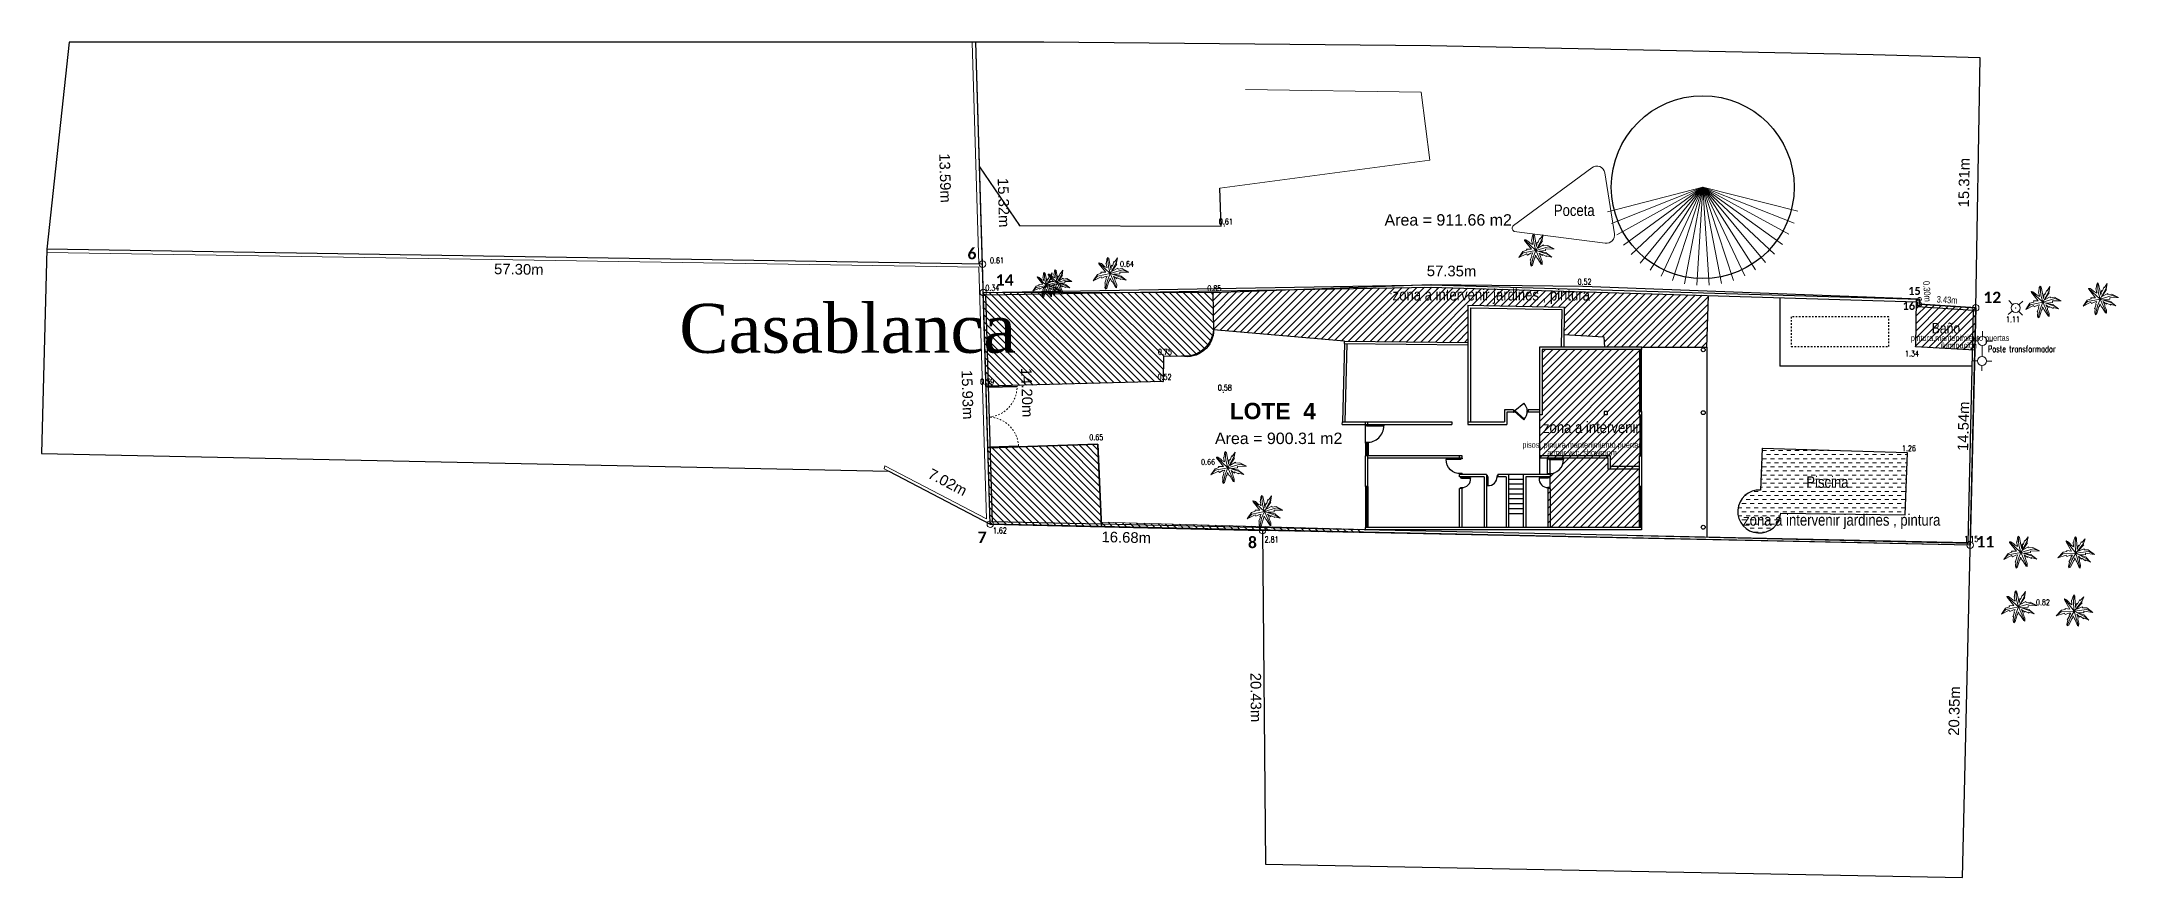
# Model space of a CAD drawing. Header units: millimetres. Extents: x 2366 to 2652, y 1504 to 1714.
# Drawn here: x 2524.6 to 2652.1, y 1662.6 to 1713.8 of the extents above; entities that cross this region are included whole.
import ezdxf
from ezdxf.enums import TextEntityAlignment as Align

# ---------------------------------------------------------------- set-up
doc = ezdxf.new("R2010")
doc.units = ezdxf.units.MM
doc.header["$LTSCALE"] = 0.02
doc.linetypes.add('DOTW3', pattern=[0.0625, 0, -0.0625])
doc.linetypes.add('HIDDEN', pattern=[0.375, 0.25, -0.125])
for name, color, linetype in [('5-PRO', 3, 'DOTW3'), ('5-PYV', 4, 'Continuous'), ('A_COTAS', 7, 'Continuous'), ('A_MURO', 5, 'Continuous'), ('A_PISO', 33, 'Continuous'), ('A_VENTANAS', 6, 'Continuous'), ('A_zonas a intevenir', 40, 'Continuous'), ('AMB', 4, 'Continuous')]:
    doc.layers.add(name, color=color, linetype=linetype)
for name, color, linetype, lineweight in [('ANDEN', 7, 'Continuous', 20), ('ARBOL', 94, 'Continuous', 15), ('DIVISION', 10, 'Continuous', 30), ('FOR', 7, 'Continuous', 13), ('HATCH', 8, 'Continuous', 5), ('LOCALIZACION', 7, 'Continuous', 9), ('MOJON', 160, 'Continuous', 13), ('MURO', 7, 'Continuous', 13), ('NIVEL', 26, 'Continuous', 15), ('PARAMENTO', 7, 'Continuous', 30), ('PUERTA', 30, 'Continuous', 5), ('SP', 134, 'Continuous', 9), ('TEX-LIN', 7, 'Continuous', 13), ('TEXTO', 7, 'Continuous', 13)]:
    doc.layers.add(name, color=color, linetype=linetype, lineweight=lineweight)
doc.styles.add('AN', font='ARIALN.TTF')
doc.styles.add('ARIAL', font='arial.ttf')
doc.styles.add('logo2', font='swissbo.ttf')
doc.styles.add('PR', font='panroman.ttf', dxfattribs={"width": 1.05})
doc.styles.add('S', font='SIMPLEX.shx', dxfattribs={"width": 0.7})
doc.styles.add('TNR', font='times.ttf')
doc.dimstyles.new('LIN', dxfattribs={"dimtxt": 0.65, "dimasz": 0.18, "dimexe": 0.18, "dimexo": 0.0625, "dimgap": 0.09, "dimtad": 0, "dimzin": 0, "dimdsep": 46, "dimtxsty": 'ARIAL', "dimcen": 0.09, "dimse1": 1, "dimse2": 1, "dimsd1": 1, "dimsd2": 1, "dimclrt": 7, "dimaunit": 1, "dimadec": 0, "dimazin": 0, "dimtfac": 1, "dimtofl": 0, "dimtmove": 0, "dimatfit": 3, "dimfxl": 1, "dimtolj": 1, "dimtzin": 0, "dimarcsym": 0})
pattern_1 = [(315, (2586.01436, 1713.72097), (0.212132, 0.212132), [])]

# ---------------------------------------------------------------- blocks, each defined once
blk = doc.blocks.new('PLUZ')
at = {"layer": 'SP'}
for p, q in [((-0.3, 0), (-0.61, 0)), ((0, 0.3), (0, 0.61)), ((0.3, 0), (0.61, 0)), ((0, -0.3), (0, -0.61))]:
    blk.add_line(p, q, dxfattribs=at)
blk.add_circle((0, 0), 0.279, dxfattribs=at)
blk = doc.blocks.new('PALMA')
at = {"layer": 'ARBOL'}
for p, q in [((-1.53, 0.54), (-0.89, 0.69)), ((-0.97, 0.58), (-1.53, 0.54)), ((-0.79, 0.33), (-1.53, 0.54)), ((0, 0), (-0.97, 0.58)), ((-0.89, 0.69), (-0.57, 0.55)), ((-0.82, 0.2), (-0.79, 0.33)), ((-0.49, 0.11), (-0.82, 0.2)), ((-0.59, -0.07), (-0.35, 0.02)), ((0, 0), (-0.58, -0.28)), ((-0.57, 0.55), (-0.52, 0.63)), ((-0.52, 0.63), (-0.21, 0.35)), ((-0.35, 0.02), (-0.49, 0.11)), ((0, 0), (-0.43, -1.29)), ((-0.21, 0.35), (-0.15, 1.3)), ((-0.15, 1.3), (-0.11, 1.36)), ((0, 0), (-0.11, 1.36)), ((-0.11, 1.36), (-0.03, 1.26)), ((-0.03, 1.26), (0.01, 1.16)), ((0, 0), (0.3, 0.57)), ((0, 0), (1.02, 0.34)), ((0, 0), (1, -0.49)), ((0, 0), (0.52, -0.94)), ((0.01, 1.16), (0.04, 0.92)), ((0.04, 0.92), (0.05, 0.79)), ((0.05, 0.79), (0.11, 0.67)), ((0.11, 0.67), (0.13, 0.58)), ((0.13, 0.58), (0.15, 0.58)), ((0.15, 0.58), (0.34, 0.92)), ((0.44, 0.46), (0.26, 0.2)), ((0.26, 0.2), (0.58, 0.46)), ((0.28, 0.06), (0.26, 0.04)), ((0.26, 0.04), (0.81, -0.1)), ((0.98, 0.22), (0.28, 0.06)), ((0.3, 0.57), (0.78, 1.2)), ((0.34, 0.92), (0.37, 0.9)), ((0.37, 0.9), (0.65, 1.15)), ((0.79, 1.05), (0.44, 0.48)), ((0.44, 0.48), (0.44, 0.46)), ((0.58, 0.35), (0.92, 0.53)), ((0.58, 0.46), (0.58, 0.35)), ((0.65, 1.15), (0.78, 1.2)), ((0.78, 1.2), (0.79, 1.05)), ((0.92, 0.53), (0.95, 0.54)), ((0.95, 0.48), (1.39, 0.58)), ((1.39, 0.58), (0.95, 0.25)), ((0.95, 0.54), (0.95, 0.48)), ((0.95, 0.25), (0.98, 0.22)), ((1.02, 0.34), (1.39, 0.58)), ((-0.58, -0.28), (-1.23, -0.74)), ((-1.23, -0.74), (-1.16, -0.58)), ((-1.08, -0.75), (-1.23, -0.74)), ((-1.16, -0.58), (-1.11, -0.54)), ((-1.11, -0.54), (-0.91, -0.34)), ((-0.55, -0.43), (-1.08, -0.75)), ((-0.93, -0.3), (-0.59, -0.13)), ((-0.9, -0.31), (-0.93, -0.3)), ((-0.91, -0.34), (-0.9, -0.31)), ((-0.59, -0.13), (-0.59, -0.07)), ((-0.47, -0.42), (-0.55, -0.43)), ((-0.29, -0.29), (-0.47, -0.42)), ((-0.46, -1.2), (-0.36, -0.67)), ((-0.43, -1.29), (-0.46, -1.2)), ((-0.25, -1.11), (-0.43, -1.29)), ((-0.37, -0.58), (-0.29, -0.29)), ((-0.36, -0.67), (-0.37, -0.58)), ((-0.12, -0.76), (-0.25, -1.11)), ((-0.05, -0.67), (-0.12, -0.76)), ((0.05, -0.36), (-0.05, -0.67)), ((0.11, -0.73), (0.05, -0.36)), ((0.18, -0.65), (0.11, -0.73)), ((0.61, -0.59), (0.18, -0.26)), ((0.18, -0.26), (0.57, -0.82)), ((0.32, -1.02), (0.18, -0.65)), ((0.36, -0.96), (0.32, -1.02)), ((0.63, -1.37), (0.36, -0.96)), ((0.52, -0.94), (0.63, -1.37)), ((0.57, -0.82), (0.53, -0.82)), ((0.53, -0.82), (0.63, -1.37)), ((0.7, -0.49), (0.61, -0.59)), ((1.28, -1), (0.7, -0.49)), ((0.81, -0.1), (0.77, -0.18)), ((0.77, -0.18), (1.06, -0.38)), ((1, -0.49), (1.28, -1)), ((1.06, -0.38), (1.28, -1))]:
    blk.add_line(p, q, dxfattribs=at)
blk = doc.blocks.new('*D28')
at = {"layer": 'Defpoints', "color": 0}
for p in [(2524.96, 1701.06), (2582.26, 1700.14), (2582.24, 1699.36)]:
    blk.add_point(p, dxfattribs=at)
at = {"layer": 'TEX-LIN', "color": 7, "insert": (2553.86, 1699.82), "char_height": 0.65, "attachment_point": 5, "rotation": 359.0827, "style": 'ARIAL'}
blk.add_mtext('\\A1;57.30m', dxfattribs=at)
blk = doc.blocks.new('*D29')
at = {"layer": 'Defpoints', "color": 0}
for p in [(2581.85, 1713.72), (2580.13, 1700.08), (2582.26, 1700.14)]:
    blk.add_point(p, dxfattribs=at)
at = {"layer": 'TEX-LIN', "color": 7, "insert": (2579.97, 1705.41), "char_height": 0.65, "attachment_point": 5, "rotation": 271.7169, "style": 'ARIAL'}
blk.add_mtext('\\A1;13.59m', dxfattribs=at)
blk = doc.blocks.new('*D24')
at = {"layer": 'Defpoints', "color": 0}
for p in [(2576.51, 1687.46), (2583.23, 1685.16), (2582.73, 1684.21)]:
    blk.add_point(p, dxfattribs=at)
at = {"layer": 'TEX-LIN', "color": 7, "insert": (2580.12, 1686.78), "char_height": 0.65, "attachment_point": 5, "rotation": 332.4202, "style": 'ARIAL'}
blk.add_mtext('\\A1;7.02m', dxfattribs=at)
blk = doc.blocks.new('*D25')
at = {"layer": 'Defpoints', "color": 0}
for p in [(2582.73, 1684.21), (2599.41, 1683.82), (2599.4, 1683.2)]:
    blk.add_point(p, dxfattribs=at)
at = {"layer": 'TEX-LIN', "color": 7, "insert": (2591.06, 1683.4), "char_height": 0.65, "attachment_point": 5, "rotation": 358.65, "style": 'ARIAL'}
blk.add_mtext('\\A1;16.68m', dxfattribs=at)
blk = doc.blocks.new('*D26')
at = {"layer": 'Defpoints', "color": 0}
for p in [(2599.41, 1683.82), (2599.1, 1663.38), (2599.6, 1663.39)]:
    blk.add_point(p, dxfattribs=at)
at = {"layer": 'TEX-LIN', "color": 7, "insert": (2599, 1673.6), "char_height": 0.65, "attachment_point": 5, "rotation": 270.5216, "style": 'ARIAL'}
blk.add_mtext('\\A1;20.43m', dxfattribs=at)
blk = doc.blocks.new('*D30')
at = {"layer": 'Defpoints', "color": 0}
for p in [(2642.01, 1682.94), (2642.74, 1682.93), (2642.26, 1662.58)]:
    blk.add_point(p, dxfattribs=at)
at = {"layer": 'TEX-LIN', "color": 7, "insert": (2641.77, 1672.77), "char_height": 0.65, "attachment_point": 5, "rotation": 88.6559, "style": 'ARIAL'}
blk.add_mtext('\\A1;20.35m', dxfattribs=at)
blk = doc.blocks.new('*D31')
at = {"layer": 'Defpoints', "color": 0}
for p in [(2642.5, 1697.47), (2643.08, 1697.46), (2642.74, 1682.93)]:
    blk.add_point(p, dxfattribs=at)
at = {"layer": 'TEX-LIN', "color": 7, "insert": (2642.33, 1690.21), "char_height": 0.65, "attachment_point": 5, "rotation": 88.6559, "style": 'ARIAL'}
blk.add_mtext('\\A1;14.54m', dxfattribs=at)
blk = doc.blocks.new('*D32')
at = {"layer": 'Defpoints', "color": 0}
for p in [(2639.66, 1697.68), (2643.08, 1697.46), (2643.11, 1697.84)]:
    blk.add_point(p, dxfattribs=at)
at = {"layer": 'TEX-LIN', "color": 7, "insert": (2641.33, 1697.95), "char_height": 0.4, "attachment_point": 5, "rotation": 356.3124, "style": 'AN'}
blk.add_mtext('\\A1;3.43m', dxfattribs=at)
blk = doc.blocks.new('*D33')
at = {"layer": 'Defpoints', "color": 0}
for p in [(2639.65, 1699.5), (2582.31, 1698.4), (2639.64, 1697.98)]:
    blk.add_point(p, dxfattribs=at)
at = {"layer": 'TEX-LIN', "color": 7, "insert": (2610.98, 1699.71), "char_height": 0.65, "attachment_point": 5, "rotation": 359.5774, "style": 'ARIAL'}
blk.add_mtext('\\A1;57.35m', dxfattribs=at)
blk = doc.blocks.new('*D34')
at = {"layer": 'Defpoints', "color": 0}
for p in [(2582.31, 1698.4), (2584.79, 1698.48), (2582.73, 1684.21)]:
    blk.add_point(p, dxfattribs=at)
at = {"layer": 'TEX-LIN', "color": 7, "insert": (2584.98, 1692.27), "char_height": 0.65, "attachment_point": 5, "rotation": 271.7169, "style": 'ARIAL'}
blk.add_mtext('\\A1;14.20m', dxfattribs=at)
blk = doc.blocks.new('*D35')
at = {"layer": 'Defpoints', "color": 0}
for p in [(2581.85, 1713.72), (2583.26, 1713.76), (2582.31, 1698.4)]:
    blk.add_point(p, dxfattribs=at)
at = {"layer": 'TEX-LIN', "color": 7, "insert": (2583.55, 1703.9), "char_height": 0.65, "attachment_point": 5, "rotation": 271.7169, "style": 'ARIAL'}
blk.add_mtext('\\A1;15.32m', dxfattribs=at)
blk = doc.blocks.new('*D23')
at = {"layer": 'Defpoints', "color": 0}
for p in [(2643.36, 1712.77), (2642.23, 1697.47), (2643.08, 1697.46)]:
    blk.add_point(p, dxfattribs=at)
at = {"layer": 'TEX-LIN', "color": 7, "insert": (2642.37, 1705.13), "char_height": 0.65, "attachment_point": 5, "rotation": 88.9676, "style": 'ARIAL'}
blk.add_mtext('\\A1;15.31m', dxfattribs=at)
blk = doc.blocks.new('PUERTA2')
at = {"layer": 'PUERTA'}
for p, q in [((0.02, 0.05), (0.02, 0.999)), ((0.02, 0.999), (0.04, 0.999)), ((0.04, 0.05), (0.04, 0.999)), ((1.993, 0.999), (1.973, 0.999)), ((1.973, 0.05), (1.973, 0.999)), ((1.993, 0.05), (1.993, 0.999)), ((0, 0.1), (0, 0)), ((0.02, 0.1), (0, 0.1)), ((0.02, 0), (0, 0)), ((0.02, 0.1), (0.02, 0)), ((0.02, 0.05), (0.04, 0.05)), ((1.993, 0.05), (1.973, 0.05)), ((1.993, 0.1), (2.013, 0.1)), ((1.993, 0.1), (1.993, 0)), ((1.993, 0), (2.013, 0)), ((2.013, 0.1), (2.013, 0))]:
    blk.add_line(p, q, dxfattribs=at)
at = {"layer": 'PUERTA', "linetype": 'HIDDEN'}
for centre, start, end in [((0.011, 0.003), 2.71829, 88.31439), ((2.002, 0.003), 91.68561, 177.28171)]:
    blk.add_arc(centre, 0.997, start, end, dxfattribs=at)
blk = doc.blocks.new('*D27')
at = {"layer": 'Defpoints', "color": 0}
for p in [(2581.1, 1700.1), (2582.26, 1700.14), (2582.73, 1684.21)]:
    blk.add_point(p, dxfattribs=at)
at = {"layer": 'TEX-LIN', "color": 7, "insert": (2581.34, 1692.14), "char_height": 0.65, "attachment_point": 5, "rotation": 271.7169, "style": 'ARIAL'}
blk.add_mtext('\\A1;15.93m', dxfattribs=at)
blk = doc.blocks.new('P-gir-9')
at = {"layer": '5-PRO', "color": 7, "linetype": 'Continuous'}
blk.add_line((-0.11, 0.09), (-0.56, 0.63), dxfattribs=at)
blk.add_arc((-0.05, 0.16), 0.692, 46.9183, 137.0793, dxfattribs=at)
at = {"layer": '5-PYV'}
for p, q in [((-0.11, 0.09), (0.42, 0.67)), ((-0.11, 0.09), (-0.07, 0.05)), ((-0.07, 0.05), (0.46, 0.63)), ((0.42, 0.67), (0.46, 0.63))]:
    blk.add_line(p, q, dxfattribs=at)
for points in [[(0, 0.9), (0, 0.85), (-0.1, 0.85), (-0.1, 0.9)], [(0, 0), (0, 0.05), (-0.1, 0.05), (-0.1, 0)]]:
    blk.add_lwpolyline(points, dxfattribs=at)
blk = doc.blocks.new('P1d')
at = {"layer": 'AMB'}
for p, q in [((0, 0.15), (0.05, 0.15)), ((0, 0), (0.05, 0)), ((0.05, 0), (0.05, 0.15)), ((0.95, 0), (0.95, 0.15)), ((0.95, 0.15), (1, 0.15)), ((0.95, 0), (1, 0))]:
    blk.add_line(p, q, dxfattribs=at)
at = {"layer": 'AMB', "color": 6}
for p, q in [((0.05, 0.075), (0.05, 0.975)), ((0.05, 0.975), (0.08, 0.975)), ((0.08, 0.075), (0.05, 0.075)), ((0.08, 0.075), (0.08, 0.975))]:
    blk.add_line(p, q, dxfattribs=at)
at = {"layer": 'AMB', "color": 7}
blk.add_arc((0.08, 0.1045), 0.8705, 358.057956, 90, dxfattribs=at)
blk = doc.blocks.new('P07i')
at = {"layer": 'AMB'}
for p, q in [((-0.65, 0.15), (-0.7, 0.15)), ((-0.65, 0.05), (-0.7, 0.05)), ((-0.65, 0.05), (-0.65, 0.15)), ((-0.05, 0.05), (-0.05, 0.15)), ((0, 0.15), (-0.05, 0.15)), ((0, 0.05), (-0.05, 0.05))]:
    blk.add_line(p, q, dxfattribs=at)
at = {"layer": 'AMB', "color": 6}
for p, q in [((-0.08, 0.12), (-0.08, 0.68)), ((-0.05, 0.68), (-0.08, 0.68)), ((-0.08, 0.12), (-0.05, 0.12)), ((-0.05, 0.12), (-0.05, 0.68))]:
    blk.add_line(p, q, dxfattribs=at)
at = {"layer": 'AMB', "color": 7}
blk.add_arc((-0.12, 0.15), 0.53, 85.6594, 182.2945, dxfattribs=at)
blk = doc.blocks.new('P07d')
at = {"layer": 'AMB'}
for p, q in [((0, 0.15), (0.05, 0.15)), ((0, 0.05), (0.05, 0.05)), ((0.05, 0.05), (0.05, 0.15)), ((0.65, 0.15), (0.7, 0.15)), ((0.65, 0.05), (0.65, 0.15)), ((0.65, 0.05), (0.7, 0.05))]:
    blk.add_line(p, q, dxfattribs=at)
at = {"layer": 'AMB', "color": 6}
for p, q in [((0.05, 0.12), (0.05, 0.68)), ((0.05, 0.68), (0.08, 0.68)), ((0.08, 0.12), (0.05, 0.12)), ((0.08, 0.12), (0.08, 0.68))]:
    blk.add_line(p, q, dxfattribs=at)
at = {"layer": 'AMB', "color": 7}
blk.add_arc((0.12, 0.15), 0.53, 357.7055, 94.3406, dxfattribs=at)

msp = doc.modelspace()

# ---------------------------------------------------------------- hatches: boundary and pattern name
at = {"layer": 'A_zonas a intevenir'}
h = msp.add_hatch(dxfattribs=at)
h.set_pattern_fill('ANSI31', color=256, scale=0.1, style=0)
h.paths.add_polyline_path([(2611.989, 1697.62), (2617.88, 1697.499), (2617.861, 1695.827), (2620.298, 1695.675), (2620.353, 1695.055), (2622.622, 1695.055), (2626.622, 1695.055), (2626.717, 1698.218), (2609.722, 1698.728), (2602.415, 1698.602), (2596.37, 1698.373), (2596.409, 1696.137, -0.0032409), (2596.409, 1696.116), (2604.421, 1695.416), (2611.989, 1695.336)])
h = msp.add_hatch(dxfattribs=at)
h.set_pattern_fill('ANSI31', color=256, scale=0.1, style=0)
h.paths.add_polyline_path([(2643.082, 1697.459), (2639.661, 1697.679), (2639.638, 1697.981), (2639.441, 1697.989), (2639.391, 1695.096), (2643.022, 1694.897)])
h = msp.add_hatch(dxfattribs=at)
h.set_pattern_fill('ANSI31', color=256, scale=0.1, style=0)
h.paths.add_polyline_path([(2622.522, 1694.905), (2616.522, 1694.905), (2616.522, 1690.905), (2616.372, 1690.905), (2616.372, 1688.405), (2620.702, 1688.405), (2620.702, 1687.735), (2622.472, 1687.735), (2622.472, 1688.405), (2622.522, 1688.405), (2622.522, 1690.905), (2622.472, 1690.905), (2622.472, 1691.105), (2622.522, 1691.105)])
h.paths.add_polyline_path([(2620.322, 1691.105), (2620.522, 1691.105), (2620.522, 1690.905), (2620.322, 1690.905)], flags=17)
h = msp.add_hatch(dxfattribs=at)
h.set_pattern_fill('ANSI31', color=256, scale=0.1, style=0)
h.paths.add_polyline_path([(2617.022, 1686.405), (2616.872, 1686.405), (2616.872, 1684.015), (2617.022, 1684.015)])
h.paths.add_polyline_path([(2620.552, 1688.405), (2616.372, 1688.405), (2616.372, 1688.255), (2620.552, 1688.255)])
h.paths.add_polyline_path([(2622.472, 1687.735), (2620.702, 1687.735), (2620.702, 1687.585), (2622.472, 1687.585)])
h = msp.add_hatch(dxfattribs=at)
h.set_pattern_fill('ANSI31', color=256, scale=0.1, style=0)
edge = h.paths.add_edge_path()
edge.add_line((2617.022, 1687.255), (2617.022, 1684.015))
edge.add_line((2617.022, 1684.015), (2622.472, 1684.015))
edge.add_line((2622.472, 1684.015), (2622.472, 1687.585))
edge.add_line((2622.472, 1687.585), (2620.552, 1687.585))
edge.add_line((2620.552, 1687.585), (2620.552, 1688.255))
edge.add_line((2620.552, 1688.255), (2617.017, 1688.255))
edge.add_line((2617.017, 1688.255), (2617.017, 1688.205))
edge.add_line((2617.017, 1688.205), (2617.842, 1688.205))
edge.add_line((2617.842, 1688.205), (2617.842, 1688.175))
edge.add_arc((2616.971, 1688.175), 0.871, 273.31104, 360, ccw=False)
edge.add_line((2617.021, 1687.306), (2617.022, 1687.255))
at = {"layer": 'HATCH'}
h = msp.add_hatch(dxfattribs=at)
h.set_pattern_fill('_USER', color=256, scale=0.3, angle=357.50614, style=0, pattern_type=0)
h.set_pattern_definition(pattern_1)
h.paths.add_polyline_path([(2596.409, 1696.137), (2596.37, 1698.373), (2582.307, 1698.404), (2582.48, 1692.655), (2593.321, 1692.948), (2593.345, 1694.479), (2594.44, 1694.501, 0.4214916)])
h = msp.add_hatch(dxfattribs=at)
h.set_pattern_fill('_USER', color=256, scale=0.3, angle=357.50614, style=0, pattern_type=0)
h.set_pattern_definition(pattern_1)
h.paths.add_polyline_path([(2589.314, 1689.109), (2582.593, 1688.88), (2582.593, 1688.88), (2582.733, 1684.213), (2599.411, 1683.82), (2605.71, 1683.69), (2605.704, 1683.889), (2589.526, 1684.34)])
h = msp.add_hatch(dxfattribs=at)
h.set_pattern_fill('DASH', color=140, scale=2, angle=42.50614, style=0)
h.set_pattern_definition([(360, (2586.01436, 1713.72097), (0.25, 0.25), [0.25, -0.25])])
h.paths.add_polyline_path([(2638.904, 1688.574), (2630.007, 1688.848), (2629.899, 1686.304, 2.3662321), (2631.144, 1684.88), (2638.755, 1684.779)])

# ---------------------------------------------------------------- linework, layer by layer
at = {"layer": '5-PRO'}
msp.add_lwpolyline([(2631.78, 1695.09), (2637.757, 1695.09), (2637.757, 1696.914), (2631.78, 1696.914)], close=True, dxfattribs=at)
at = {"layer": 'A_COTAS'}
for p, q in [((2626.622, 1695.055), (2626.717, 1698.218)), ((2604.421, 1695.416), (2596.407, 1696.116))]:
    msp.add_line(p, q, dxfattribs=at)
at = {"layer": 'A_MURO'}
for p, q in [((2611.989, 1697.62), (2617.88, 1697.499)), ((2611.989, 1697.62), (2611.989, 1690.322)), ((2612.139, 1697.467), (2617.728, 1697.352)), ((2612.139, 1697.467), (2612.139, 1690.472)), ((2617.728, 1697.352), (2617.702, 1695.055)), ((2617.88, 1697.499), (2617.852, 1695.055)), ((2604.418, 1695.266), (2604.421, 1695.416)), ((2604.418, 1695.266), (2611.982, 1695.186)), ((2604.421, 1695.416), (2611.984, 1695.336)), ((2622.622, 1695.055), (2616.372, 1695.055)), ((2616.372, 1695.055), (2616.372, 1690.905)), ((2622.622, 1694.905), (2616.522, 1694.905)), ((2616.522, 1694.905), (2616.522, 1690.905)), ((2617.861, 1695.827), (2620.298, 1695.675)), ((2620.298, 1695.675), (2620.353, 1695.055)), ((2622.622, 1695.055), (2622.622, 1694.905)), ((2614.222, 1691.213), (2614.222, 1690.472)), ((2614.772, 1691.213), (2614.222, 1691.213)), ((2614.372, 1691.063), (2614.372, 1690.322)), ((2614.772, 1691.063), (2614.372, 1691.063)), ((2614.772, 1691.213), (2614.772, 1691.063)), ((2615.672, 1691.213), (2615.672, 1691.063)), ((2616.372, 1691.213), (2615.672, 1691.213)), ((2616.372, 1691.063), (2615.672, 1691.063)), ((2620.522, 1691.105), (2620.322, 1691.105)), ((2620.322, 1691.105), (2620.322, 1690.905)), ((2620.522, 1691.105), (2620.522, 1690.905)), ((2622.472, 1691.105), (2622.472, 1690.905)), ((2622.472, 1691.105), (2622.622, 1691.105)), ((2622.622, 1691.105), (2622.622, 1690.905)), ((2604.291, 1690.322), (2604.295, 1690.472)), ((2604.291, 1690.472), (2610.989, 1690.472)), ((2604.291, 1690.322), (2610.989, 1690.322)), ((2605.705, 1690.322), (2605.705, 1690.489)), ((2605.855, 1690.322), (2605.855, 1690.489)), ((2610.989, 1690.472), (2610.989, 1690.322)), ((2611.989, 1690.472), (2614.222, 1690.472)), ((2611.989, 1690.322), (2614.372, 1690.322)), ((2616.522, 1690.905), (2616.372, 1690.905)), ((2620.522, 1690.905), (2620.322, 1690.905)), ((2622.472, 1690.905), (2622.622, 1690.905)), ((2605.705, 1689.169), (2605.878, 1689.169)), ((2611.622, 1688.405), (2605.705, 1688.405)), ((2605.705, 1686.515), (2605.705, 1688.405)), ((2605.855, 1686.515), (2605.855, 1688.405)), ((2611.622, 1688.255), (2605.855, 1688.255)), ((2611.472, 1688.255), (2611.472, 1688.405)), ((2613.122, 1687.255), (2611.472, 1687.255)), ((2611.472, 1687.105), (2611.472, 1687.255)), ((2611.622, 1688.255), (2611.622, 1688.405)), ((2613.122, 1687.255), (2613.122, 1684.915)), ((2614.472, 1687.255), (2613.822, 1687.255)), ((2613.822, 1687.255), (2613.822, 1687.105)), ((2614.472, 1687.255), (2614.472, 1684.015)), ((2617.022, 1687.255), (2615.372, 1687.255)), ((2615.372, 1687.255), (2615.372, 1684.015)), ((2620.702, 1688.405), (2616.372, 1688.405)), ((2616.372, 1688.405), (2616.372, 1688.255)), ((2620.552, 1688.255), (2616.372, 1688.255)), ((2617.022, 1687.255), (2617.022, 1687.105)), ((2620.552, 1688.255), (2620.552, 1687.585)), ((2622.472, 1687.585), (2620.552, 1687.585)), ((2620.702, 1688.405), (2620.702, 1687.735)), ((2622.472, 1687.735), (2620.702, 1687.735)), ((2622.472, 1688.405), (2622.472, 1687.735)), ((2622.472, 1688.405), (2622.622, 1688.405)), ((2622.472, 1687.585), (2622.472, 1686.515)), ((2622.622, 1688.405), (2622.622, 1686.515)), ((2605.855, 1686.515), (2605.705, 1686.515)), ((2612.972, 1687.105), (2611.472, 1687.105)), ((2611.622, 1686.405), (2611.472, 1686.405)), ((2611.472, 1684.015), (2611.472, 1686.405)), ((2611.622, 1684.015), (2611.622, 1686.405)), ((2612.972, 1687.105), (2612.972, 1684.015)), ((2614.322, 1687.105), (2613.822, 1687.105)), ((2614.322, 1687.105), (2614.322, 1684.015)), ((2617.022, 1687.105), (2615.522, 1687.105)), ((2615.522, 1687.105), (2615.522, 1684.015)), ((2617.022, 1686.405), (2616.872, 1686.405)), ((2616.872, 1686.405), (2616.872, 1684.015)), ((2617.022, 1686.405), (2617.022, 1684.015)), ((2622.622, 1686.515), (2622.472, 1686.515)), ((2613.122, 1684.915), (2613.122, 1684.015)), ((2622.622, 1684.015), (2605.701, 1684.015)), ((2605.705, 1683.865), (2605.705, 1684.015)), ((2622.622, 1683.865), (2605.705, 1683.865)), ((2605.855, 1683.865), (2605.855, 1683.867)), ((2622.622, 1684.015), (2622.622, 1683.865))]:
    msp.add_line(p, q, dxfattribs=at)
for points in [[(2643.082, 1697.459), (2642.741, 1682.926), (2582.733, 1684.213), (2582.307, 1698.404), (2609.723, 1698.878), (2639.638, 1697.981), (2639.661, 1697.679), (2643.082, 1697.459)], [(2639.441, 1697.989), (2639.391, 1695.096), (2643.022, 1694.897)]]:
    msp.add_lwpolyline(points, dxfattribs=at)
msp.add_lwpolyline([(2642.929, 1697.318), (2642.595, 1683.079), (2582.878, 1684.359), (2582.462, 1698.257), (2609.722, 1698.728), (2639.499, 1697.835), (2639.521, 1697.538)], close=True, dxfattribs=at)
for centre in [(2626.396, 1694.89), (2626.396, 1691.038), (2626.396, 1684.025)]:
    msp.add_circle(centre, 0.12, dxfattribs=at)
at = {"layer": 'A_PISO'}
for p, q in [((2631.09, 1698.087), (2631.09, 1693.884)), ((2622.622, 1695.055), (2626.622, 1695.055)), ((2626.622, 1695.055), (2626.622, 1683.422)), ((2642.848, 1693.884), (2631.09, 1693.884)), ((2605.705, 1689.169), (2605.705, 1690.322)), ((2616.372, 1690.905), (2616.372, 1688.405)), ((2615.372, 1687.255), (2614.472, 1687.255)), ((2616.372, 1688.255), (2616.372, 1687.255)), ((2615.372, 1686.955), (2614.472, 1686.955)), ((2615.372, 1686.655), (2614.472, 1686.655)), ((2615.372, 1686.355), (2614.472, 1686.355)), ((2615.372, 1686.055), (2614.472, 1686.055)), ((2617.022, 1686.405), (2617.022, 1687.105)), ((2615.372, 1685.755), (2614.472, 1685.755)), ((2615.372, 1685.455), (2614.472, 1685.455)), ((2615.372, 1685.155), (2614.472, 1685.155)), ((2615.372, 1684.855), (2614.472, 1684.855))]:
    msp.add_line(p, q, dxfattribs=at)
at = {"layer": 'A_VENTANAS'}
for p, q in [((2604.418, 1695.266), (2604.295, 1690.472)), ((2604.568, 1695.262), (2604.445, 1690.469)), ((2622.522, 1691.105), (2622.522, 1694.905)), ((2622.572, 1691.105), (2622.572, 1694.905)), ((2622.622, 1691.105), (2622.622, 1694.905)), ((2622.522, 1690.905), (2622.522, 1688.405)), ((2622.572, 1690.905), (2622.572, 1688.405)), ((2622.622, 1690.905), (2622.622, 1688.405)), ((2605.705, 1689.169), (2605.705, 1688.405)), ((2605.778, 1689.169), (2605.778, 1688.405)), ((2605.828, 1689.169), (2605.828, 1688.405)), ((2605.878, 1689.169), (2605.878, 1688.405)), ((2605.705, 1686.515), (2605.705, 1684.015)), ((2605.755, 1686.515), (2605.755, 1684.015)), ((2605.805, 1686.515), (2605.805, 1684.015)), ((2605.855, 1686.515), (2605.855, 1684.015)), ((2622.472, 1686.515), (2622.472, 1684.015)), ((2622.522, 1686.515), (2622.522, 1684.015)), ((2622.572, 1686.515), (2622.572, 1684.015)), ((2622.622, 1686.515), (2622.622, 1684.015))]:
    msp.add_line(p, q, dxfattribs=at)
at = {"layer": 'A_zonas a intevenir'}
for p, q in [((2616.867, 1687.255), (2616.867, 1688.255)), ((2617.022, 1687.255), (2617.017, 1688.255)), ((2620.552, 1688.255), (2620.552, 1688.405)), ((2620.702, 1687.735), (2620.702, 1687.585)), ((2622.472, 1687.735), (2622.472, 1687.585))]:
    msp.add_line(p, q, dxfattribs=at)
at = {"layer": 'ANDEN'}
msp.add_lwpolyline([(2614.824, 1702.141), (2620.395, 1701.429, 0.5069391), (2620.962, 1702.002), (2620.37, 1705.721, 0.5694799), (2619.57, 1706.038), (2614.767, 1702.501, 0.5448307)], format="xyb", close=True, dxfattribs=at)
at = {"layer": 'DIVISION'}
for points in [[(2582.733, 1684.213), (2581.848, 1713.721)], [(2582.255, 1700.139), (2524.958, 1701.056)], [(2643.082, 1697.459), (2639.661, 1697.679), (2639.638, 1697.981), (2619.042, 1698.772), (2609.723, 1698.878), (2596.37, 1698.373), (2582.307, 1698.404)], [(2642.741, 1682.926), (2599.411, 1683.82)]]:
    msp.add_lwpolyline(points, dxfattribs=at)
at = {"layer": 'FOR'}
msp.add_lwpolyline([(2582.077, 1706.092), (2584.525, 1702.494), (2596.873, 1702.462), (2596.791, 1704.783), (2609.642, 1706.51), (2609.129, 1710.666), (2598.372, 1710.83)], dxfattribs=at)
msp.add_lwpolyline([(2631.144, 1684.88), (2638.755, 1684.779), (2638.904, 1688.574), (2630.007, 1688.848), (2629.899, 1686.304, 2.3662321), (2631.144, 1684.88, -0.974626)], format="xyb", dxfattribs=at)
msp.add_circle((2626.363, 1704.852), 5.6, dxfattribs=at)
at = {"layer": 'HATCH'}
for points in [[(2626.363, 1704.852), (2620.54, 1703.338)], [(2626.363, 1704.852), (2620.776, 1702.62)], [(2626.363, 1704.852), (2621.1, 1701.938)], [(2626.363, 1704.852), (2621.506, 1701.301)], [(2626.363, 1704.852), (2621.99, 1700.72)], [(2626.363, 1704.852), (2622.542, 1700.205)], [(2626.363, 1704.852), (2623.155, 1699.762)], [(2626.363, 1704.852), (2623.818, 1699.4)], [(2626.363, 1704.852), (2624.522, 1699.124)], [(2626.363, 1704.852), (2625.254, 1698.939)], [(2626.363, 1704.852), (2626.004, 1698.846)], [(2626.363, 1704.852), (2630.762, 1700.747)], [(2626.363, 1704.852), (2630.213, 1700.228)], [(2626.363, 1704.852), (2629.603, 1699.782)], [(2626.363, 1704.852), (2628.942, 1699.416)], [(2626.363, 1704.852), (2628.24, 1699.136)], [(2626.363, 1704.852), (2627.509, 1698.946)], [(2626.363, 1704.852), (2626.76, 1698.849)], [(2626.363, 1704.852), (2632.196, 1703.374)], [(2626.363, 1704.852), (2631.964, 1702.655)], [(2626.363, 1704.852), (2631.645, 1701.97)], [(2626.363, 1704.852), (2631.242, 1701.331)]]:
    msp.add_lwpolyline(points, dxfattribs=at)
at = {"layer": 'LOCALIZACION', "lineweight": 30}
msp.add_lwpolyline([(2524.958, 1701.056), (2524.637, 1688.531), (2576.511, 1687.463), (2582.733, 1684.213), (2599.411, 1683.82), (2599.597, 1663.389), (2642.264, 1662.581), (2643.082, 1697.459), (2643.358, 1712.767), (2636.805, 1712.944), (2609.7, 1713.497), (2586.014, 1713.721), (2526.332, 1713.721)], close=True, dxfattribs=at)
at = {"layer": 'LOCALIZACION'}
for points in [[(2524.958, 1701.056), (2582.255, 1700.139), (2581.848, 1713.721)], [(2582.255, 1700.139), (2582.733, 1684.213)], [(2582.307, 1698.404), (2609.723, 1698.878), (2639.638, 1697.981), (2639.661, 1697.679), (2643.082, 1697.459)], [(2599.411, 1683.82), (2642.741, 1682.926)]]:
    msp.add_lwpolyline(points, dxfattribs=at)
at = {"layer": 'MOJON'}
for centre, radius in [((2582.255, 1700.139), 0.2), ((2582.307, 1698.404), 0.2), ((2639.638, 1697.981), 0.12), ((2639.661, 1697.679), 0.12), ((2643.082, 1697.459), 0.2), ((2582.733, 1684.213), 0.2), ((2599.411, 1683.82), 0.2), ((2642.741, 1682.926), 0.2)]:
    msp.add_circle(centre, radius, dxfattribs=at)
at = {"layer": 'MURO'}
for points in [[(2582.025, 1700.143), (2581.618, 1713.714)], [(2582.031, 1699.943), (2524.955, 1700.856)], [(2576.511, 1687.463), (2576.238, 1687.605), (2576.266, 1687.794), (2582.493, 1684.541), (2582.031, 1699.943)], [(2589.526, 1684.34), (2605.704, 1683.889)], [(2622.322, 1683.501), (2642.743, 1683.025)]]:
    msp.add_lwpolyline(points, dxfattribs=at)
at = {"layer": 'NIVEL'}
for p in [(2584.522, 1702.502, 0.01), (2596.873, 1702.616, 0.03), (2597.076, 1702.463, 0.61), (2582.186, 1700.14, 0.61), (2590.079, 1699.563, 0.64), (2609.723, 1698.878, 0.55), (2619.042, 1698.772, 0.52), (2582.075, 1698.405, 0.34), (2596.37, 1698.373, 0.85), (2607.282, 1698.32, 1.324), (2607.283, 1698.319, 1.32), (2617.88, 1697.499, 1.43), (2645.527, 1697.455, 1.11), (2617.861, 1695.827, 1.44), (2622.622, 1695.055, 1.45), (2639.391, 1695.096, 1.34), (2593.345, 1694.479, 0.75), (2582.459, 1692.654, 0.39), (2593.321, 1692.948, 0.52), (2597.012, 1692.288, 0.58), (2597.012, 1692.288, 0.58), (2597.012, 1692.288, 0.585), (2589.314, 1689.109), (2630.008, 1688.852, 1.28), (2638.904, 1688.574, 1.26), (2597.283, 1687.669, 0.66), (2582.733, 1684.213, 1.62), (2599.411, 1683.82, 2.81), (2622.322, 1683.501, 1.56), (2642.726, 1683.025, 1.15), (2645.846, 1682.487, 1)]:
    msp.add_point(p, dxfattribs=at)
at = {"layer": 'PARAMENTO'}
for p, q in [((2582.077, 1706.092), (2584.525, 1702.494)), ((2596.873, 1702.462), (2596.791, 1704.783)), ((2584.525, 1702.494), (2596.873, 1702.462)), ((2582.593, 1688.88), (2582.593, 1688.88))]:
    msp.add_line(p, q, dxfattribs=at)
for points in [[(2596.37, 1698.373), (2596.409, 1696.137, -0.4214916), (2594.44, 1694.501), (2593.345, 1694.479), (2593.321, 1692.948), (2582.48, 1692.655)], [(2596.37, 1698.373), (2596.409, 1696.137, -0.4800363), (2594.44, 1694.501), (2593.345, 1694.479), (2593.321, 1692.948), (2582.48, 1692.655)]]:
    msp.add_lwpolyline(points, format="xyb", dxfattribs=at)
for points in [[(2639.441, 1697.989), (2639.391, 1695.096)], [(2639.391, 1695.096), (2643.022, 1694.897)], [(2589.539, 1684.052), (2589.314, 1689.109), (2582.593, 1688.88)], [(2582.593, 1688.88), (2589.314, 1689.109), (2589.539, 1684.052)]]:
    msp.add_lwpolyline(points, dxfattribs=at)
msp.add_lwpolyline([(2638.904, 1688.574), (2630.007, 1688.848), (2629.899, 1686.304, 2.3662321), (2631.144, 1684.88), (2638.755, 1684.779)], format="xyb", close=True, dxfattribs=at)
msp.add_circle((2626.363, 1704.852), 5.6, dxfattribs=at)

# ---------------------------------------------------------------- block references
at = {"layer": 'A_MURO'}
for name, p, rotation in [('P-gir-9', (2614.772, 1691.063), 270), ('P07i', (2613.122, 1687.255), 180), ('P1d', (2616.867, 1688.255), 270), ('P07d', (2611.472, 1687.105), 270), ('P07i', (2617.022, 1687.105), 90)]:
    msp.add_blockref(name, p, dxfattribs=dict(at, rotation=rotation))
at = {"layer": 'A_MURO', "xscale": 1.153878926785637, "yscale": 1.153878926785637, "zscale": 1.153878926785637, "rotation": 270}
msp.add_blockref('P1d', (2605.705, 1690.322), dxfattribs=at)
at = {"layer": 'A_MURO', "xscale": -1, "rotation": 90}
msp.add_blockref('P1d', (2611.622, 1688.255), dxfattribs=at)
at = {"layer": 'ARBOL'}
for p, xscale, yscale, zscale, rotation in [((2616.142, 1700.98), 0.6999999999999065, 0.7000000000000455, 0.6999999999999998, 42.50614254430285), ((2586.169, 1698.836), 0.5599999999998219, 0.5599999999999454, 0.5599999999999998, 42.50614254431887), ((2586.831, 1699.004), 0.5599999999998219, 0.5599999999999454, 0.5599999999999998, 42.50614254431887), ((2590.079, 1699.563), 0.6999999999999065, 0.7000000000000455, 0.6999999999999998, 42.50614254430285), ((2647.186, 1697.802), 0.6999999999999065, 0.7000000000000455, 0.6999999999999998, 42.50614254430285), ((2650.699, 1698.001), 0.6999999999999065, 0.7000000000000455, 0.6999999999999998, 42.50614254430285), ((2597.283, 1687.669), 0.6999999999999065, 0.7000000000000455, 0.6999999999999998, 42.50614254430285), ((2599.517, 1684.989), 0.6999999999999065, 0.7000000000000455, 0.6999999999999998, 42.50614254430285), ((2645.846, 1682.487), 0.6999999999999065, 0.7000000000000455, 0.6999999999999998, 42.50614254430285), ((2649.214, 1682.44), 0.6999999999999159, 0.7000000000000455, 0.6999999999999998, 34.01738146882939), ((2645.696, 1679.14), 0.6999999999999065, 0.7000000000000455, 0.6999999999999998, 42.50614254430285), ((2649.114, 1678.888), 0.6999999999999159, 0.7000000000000455, 0.6999999999999998, 34.01738146882939)]:
    msp.add_blockref('PALMA', p, dxfattribs=dict(at, xscale=xscale, yscale=yscale, zscale=zscale, rotation=rotation))
at = {"layer": 'PUERTA', "xscale": 1.876754569887673, "yscale": 1.87675456988768, "zscale": 1.87675456988761, "rotation": 271.4476922685267}
msp.add_blockref('PUERTA2', (2582.498, 1692.657), dxfattribs=at)
at = {"layer": 'SP'}
for p, rotation in [((2645.527, 1697.455), 42.50614254430671), ((2643.465, 1694.205), 88.81156874096102), ((2643.491, 1695.424), 88.81156874096102)]:
    msp.add_blockref('PLUZ', p, dxfattribs=dict(at, rotation=rotation))

# ---------------------------------------------------------------- texts
at = {"layer": 'LOCALIZACION', "style": 'TNR'}
msp.add_text('Casablanca', height=3, dxfattribs=at).set_placement((2574.002, 1694.707), align=Align.CENTER)
at = {"layer": 'MOJON', "attachment_point": 1, "style": 'PR'}
for s, insert, char_height, width in [('{\\fCalibri|b1|i0|c0|p34;6}', (2581.339, 1701.135), 0.7, 1.61167), ('{\\fCalibri|b1|i0|c0|p34;14}', (2583.069, 1699.517), 0.7, 1.61167), ('{\\fCalibri|b1|i0|c0|p34;15}', (2638.948, 1698.74), 0.49, 1.12817), ('{\\fCalibri|b1|i0|c0|p34;16}', (2638.606, 1697.825), 0.49, 1.12817), ('{\\fCalibri|b1|i0|c0|p34;12}', (2643.548, 1698.45), 0.7, 1.61167), ('{\\fCalibri|b1|i0|c0|p34;7}', (2581.965, 1683.763), 0.7, 1.61167), ('{\\fCalibri|b1|i0|c0|p34;8}', (2598.514, 1683.445), 0.7, 1.61167), ('{\\fCalibri|b1|i0|c0|p34;11}', (2643.125, 1683.489), 0.7, 1.61167)]:
    msp.add_mtext(s, dxfattribs=dict(at, insert=insert, char_height=char_height, width=width))
at = {"layer": 'NIVEL', "style": 'S', "width": 0.7}
for s, p in [('0.61', (2597.16, 1702.57, 0.61)), ('0.61', (2583.143, 1700.189, 0.61)), ('0.64', (2591.104, 1699.974, 0.64)), ('0.34', (2582.857, 1698.511, 0.34)), ('0.85', (2596.454, 1698.48, 0.85)), ('0.52', (2619.127, 1698.879, 0.52)), ('1.11', (2645.366, 1696.579, 1.11)), ('0.75', (2593.429, 1694.586, 0.75)), ('1.34', (2639.179, 1694.483, 1.34)), ('0.39', (2582.544, 1692.761, 0.39)), ('0.52', (2593.405, 1693.055, 0.52)), ('0.58', (2597.097, 1692.395, 0.58)), ('0.58', (2597.097, 1692.395, 0.58)), ('0.65', (2589.223, 1689.357, 0.58)), ('1.26', (2638.989, 1688.681, 1.26)), ('0.66', (2596.072, 1687.848, 0.66)), ('1.62', (2583.319, 1683.65, 1.62)), ('2.81', (2599.964, 1683.099, 2.81)), ('1.15', (2642.81, 1683.132, 1.15)), ('1', (2645.93, 1682.593, 1)), ('0.82', (2647.195, 1679.247, 0.82))]:
    msp.add_text(s, height=0.35, dxfattribs=at).set_placement(p, align=Align.CENTER)
at = {"layer": 'SP', "color": 7, "style": 'S', "width": 0.7}
msp.add_text('Poste transformador', height=0.4, dxfattribs=at).set_placement((2643.829, 1694.743))
at = {"layer": 'TEX-LIN', "char_height": 0.7, "width": 8.03522, "attachment_point": 1, "style": 'ARIAL'}
for s, insert in [('Area = 911.66 m2', (2606.876, 1703.194)), ('Area = 900.31 m2', (2596.495, 1689.818))]:
    msp.add_mtext(s, dxfattribs=dict(at, insert=insert))
at = {"layer": 'TEX-LIN', "color": 7, "insert": (2640.098, 1698.468), "char_height": 0.4, "attachment_point": 5, "rotation": 274.34892, "style": 'AN'}
msp.add_mtext('\\A1;0.30m', dxfattribs=at)
at = {"layer": 'TEXTO', "style": 'AN'}
for s, height, p in [('Poceta', 0.7, (2618.496, 1703.085)), ('zona a intervenir jardines , pintura', 0.7, (2613.415, 1697.91)), ('Baño', 0.65, (2641.258, 1695.889)), (' pintura,mantenimiento puertas', 0.35685, (2642.064, 1695.438)), ('iluminación', 0.35685, (2642.041, 1694.983)), ('zona a intervenir', 0.7, (2619.545, 1689.791)), ('pisos, pintura,mantenimiento puertas', 0.35685, (2618.983, 1688.894)), ('armar w.c. showroom', 0.35685, (2618.974, 1688.423)), ('Piscina', 0.7, (2634, 1686.439)), ('zona a intervenir jardines , pintura', 0.7, (2634.877, 1684.119))]:
    msp.add_text(s, height=height, dxfattribs=at).set_placement(p, align=Align.CENTER)
at = {"layer": 'TEXTO', "lineweight": 30, "style": 'logo2'}
msp.add_text('LOTE  4', height=1, dxfattribs=at).set_placement((2600.037, 1690.641), align=Align.CENTER)

# ---------------------------------------------------------------- dimensions: what is measured, and where the dimension line sits
at = {"layer": 'TEX-LIN'}
for base, p1, p2, angle, override, picture, middle in [((2580.127, 1700.075), (2581.848, 1713.721), (2582.255, 1700.139), 271.7169, {"dimpost": 'm'}, '*D29', (2579.967, 1705.406)), ((2583.258, 1713.763), (2582.307, 1698.404), (2581.848, 1713.721), 91.7169, {"dimpost": 'm'}, '*D35', (2583.554, 1703.9)), ((2582.243, 1699.361), (2524.958, 1701.056), (2582.255, 1700.139), 359.08272, {"dimpost": 'm'}, '*D28', (2553.862, 1699.815)), ((2584.793, 1698.479), (2582.733, 1684.213), (2582.307, 1698.404), 91.7169, {"dimpost": 'm'}, '*D34', (2584.979, 1692.274)), ((2643.106, 1697.837), (2639.661, 1697.679), (2643.082, 1697.459), 356.31241, {"dimtxt": 0.4, "dimpost": 'm', "dimtxsty": 'AN'}, '*D32', (2641.329, 1697.951))]:
    dim = msp.add_linear_dim(base=base, p1=p1, p2=p2, angle=angle, dimstyle='LIN', override=override, dxfattribs=at)
    dim.commit()
    dim.dimension.update_dxf_attribs({"geometry": picture, "text_midpoint": middle, "dimtype": 161})
for p1, p2, distance, picture, middle in [((2643.358, 1712.767), (2643.082, 1697.459), -0.85, '*D23', (2642.371, 1705.128)), ((2582.733, 1684.213), (2582.255, 1700.139), 1.156, '*D27', (2581.339, 1692.141)), ((2642.741, 1682.926), (2643.082, 1697.459), 0.584, '*D31', (2642.327, 1690.206)), ((2576.511, 1687.463), (2582.733, 1684.213), 1.067, '*D24', (2580.116, 1686.784)), ((2582.733, 1684.213), (2599.411, 1683.82), -0.618, '*D25', (2591.057, 1683.398)), ((2599.411, 1683.82), (2599.597, 1663.389), -0.502, '*D26', (2599.003, 1673.6)), ((2642.264, 1662.581), (2642.741, 1682.926), 0.731, '*D30', (2641.771, 1672.771))]:
    dim = msp.add_aligned_dim(p1=p1, p2=p2, distance=distance, dimstyle='LIN', override={"dimpost": 'm'}, dxfattribs=at)
    dim.commit()
    dim.dimension.update_dxf_attribs({"geometry": picture, "text_midpoint": middle})
dim = msp.add_aligned_dim(p1=(2582.307, 1698.404), p2=(2639.638, 1697.981), distance=1.518, text='57.35m', dimstyle='LIN', override={"dimpost": 'm'}, dxfattribs=at)
dim.commit()
dim.dimension.update_dxf_attribs({"geometry": '*D33', "text_midpoint": (2610.984, 1699.711)})

doc.saveas('drawing.dxf')
